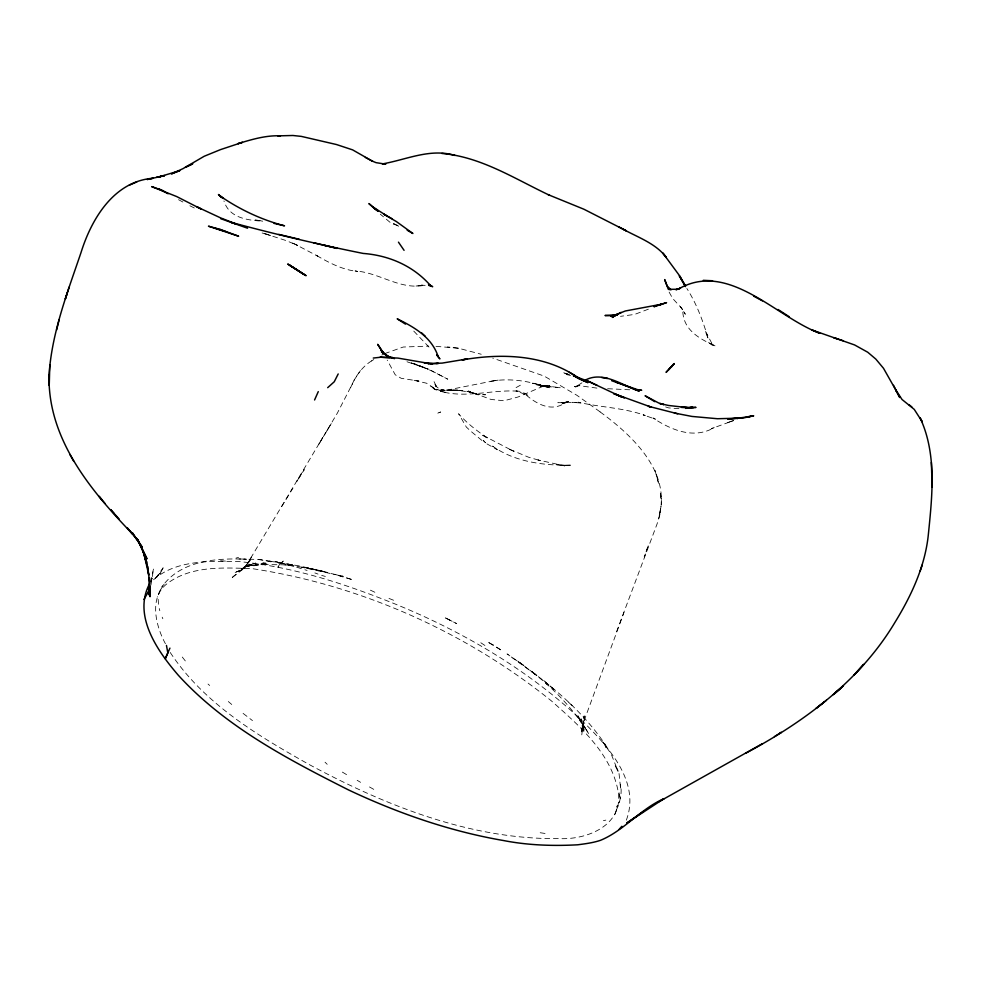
<?xml version="1.0" encoding="UTF-8"?>
<svg xmlns="http://www.w3.org/2000/svg" width="981" height="981" viewBox="0 0 981 981"><rect width="100%" height="100%" fill="white"/><g stroke="black" fill="none" stroke-linecap="round" stroke-linejoin="round"><path stroke-width="0.74" stroke-dasharray="4.91 3.68" d="M170.228 652.475C203.778 703.536 257.954 735.848 310.119 765.045C386.563 806.039 471.199 839.699 559.182 838.608C587.68 840.03 624.517 824.665 617.944 790.416C610.489 752.439 579.035 725.499 551.457 700.937C465.717 632.009 361.327 585.314 252.497 568.686C223.999 567.68 191.332 565.448 167.371 583.474C148.45 597.478 155.918 626.283 165.409 643.695M158.174 599.379L158.652 606.197M614.952 814.414L616.608 809.3L615.823 811.226C619.82 802.924 622.42 793.408 620.507 784.199L620.679 789.362L619.06 773.678L614.817 765.033L617.527 769.079L618.055 771.299L611.138 753.899L602.923 742.09L606.822 746.946C586.699 716.142 558.655 691.36 529.188 669.765L532.303 672.046M150.939 585.056L153.6 568.588L150.093 583.315M581.856 728.957L583.45 722.47L624.014 612.402M584.124 719.76L581.377 731.9L584.21 715.872L581.77 734.867L583.021 723.12L582.469 727.853L582.984 723.205L582.996 727.779L582.628 725.266L584.161 732.096L580.997 718.766L584.639 731.421L577.601 714.891L580.458 720.692M243.975 568.244L244.539 566.577L243.68 568.122M150.731 582.125L152.214 578.116L150.902 580.458M616.559 631.739L657.025 524.087L659.747 515.184L661.01 506.159L658.692 518.753L660.605 510.66L658.925 516.337C671.727 471.702 631.592 434.73 599.048 411.162L600.568 412.204L576.889 395.282L544.234 376.115L492.732 358.114M158.321 594.744L159.67 591.617L157.536 596.448M371.738 360.824C361.756 366.869 355.134 377.047 350.609 387.556L352.437 383.743L337.341 413.148L318.482 444.81L331.271 423.62M159.682 591.077L164.293 584.051L161.865 586.932C180.578 560.323 216.617 557.907 246.427 559.244L238.996 558.949M626.332 820.177C641.071 781.023 606.798 744.971 581.034 719.662C527.57 669.68 463.155 631.764 395.576 604.186C345.018 583.83 292.338 566.429 237.807 561.463C208.475 561.23 173.833 559.71 151.368 581.807M251.455 557.147L246.574 565.056L322.823 437.428L322.124 438.556M618.864 802.899L619.698 801.465M327.029 430.708L328.304 428.562M279.744 564.1L277.905 567.165L283.288 561.046L279.744 564.1L277.096 561.549L270.376 561.757L258.702 559.526M281.743 506.552L292.963 488.109M616.35 807.13L617.331 805.609M353.994 380.285L360.456 370.56M241.767 570.108L250.805 559.795L241.767 570.108L230.903 578.557L245.728 566.098L240.026 570.942L249.787 564.198L242.748 568.71L250.719 564.688L241.412 568.722L250.719 564.688M581.966 382.798L575.124 387.299L579.293 385.3L574.388 386.698L580.507 385.325L576.963 385.374L597.098 388.133M371.541 360.947L373.798 359.536M516.08 387.618L521.389 384.638M381.83 355.012L383.51 354.129M384.662 353.626L403.216 347.029L428.685 346.109M648.355 309.187L634.658 314.411L620.519 316.336M247.077 566.258L255.722 563.069L244.22 566.724L258.592 564.161L244.011 566.54L259.818 565.24L268.12 563.585L262.577 564.725M732.133 421.057L726.946 422.836L733.653 420.555L711.409 428.66L714.278 427.569C693.604 439.647 671.078 429.862 652.954 417.992L655.504 419.218L643.119 414.828L645.24 415.49C623.597 407.63 600.323 407.385 578.079 402.21L582.407 403.154L572.328 402.333L576.092 402.406L557.87 402.7L567.619 402.517L562.125 403.547L568.563 401.474L562.836 403.669L566.552 401.707C551.812 413.663 535.086 403.363 523.511 392.658L527.974 395.355L515.932 390.916L520.752 391.431C494.216 388.66 466.907 398.85 440.812 391.345L447.017 393.111M236.016 558.091L238.567 557.404M603.425 820.692L605.841 820.116M493.75 380.824L449.016 389.702L442.762 390.131L444.332 390.328L439.733 389.187L436.484 386.661L434.301 382.995L436.202 386.796L433.872 381.253L437.894 389.727L444.626 392.449M498.201 380.138L490.328 381.351C507.888 378.09 526.257 380.505 543.143 385.925L537.208 384.049M425.165 285.385L421.401 285.164L424.503 285.275C399.941 290.241 379.034 272.338 355.085 270.952L357.611 271.406C342.075 269.898 328.083 262.258 314.852 254.484L317.844 256.2L294.337 243.828L291.443 242.663L297.66 245.422L286.207 240.615L263.595 233.294L273.159 236.433M416.018 286.047L420.788 285.397M263.349 564.566L282.859 564.798L293.871 566.025L285.091 564.823L308.745 568.158L301.743 567.214L343.142 576.313L303.325 567.116L321.069 570.795M629.716 389.788L606.92 388.672M478.041 394.497L472.535 392.841L478.041 394.497L485.546 394.742L478.041 394.497L466.846 391.272L472.719 392.805L458.017 390.144L462.48 390.745L450.733 390.413L457.514 389.886L440.8 391.1L434.644 389.482L430.328 385.668L436.03 389.678L426.502 383.203L413.761 380.26L418.985 381.082L401.217 378.31L395.22 374.767L387.237 360.137M678.95 408.672L668.699 407.912L662.715 405.999M240.345 558.998L260.026 559.489L281.976 563.106M436.005 346.342L458.532 348.23L481.23 354.251M456.729 390.303L451.444 390.058L462.48 390.745M220.578 560.752L225.52 561.107M458.532 348.23L447.397 346.882M260.014 220.7L254.729 219.744L262.945 221.228C247.653 220.185 229.309 218.297 223.938 200.933M269.088 561.083L299.487 565.939L326.967 572.291L309.506 568.44L312.743 569.164M540.188 832.734L545.264 833.494M262.933 562.616L265.14 563.069M544.97 386.171L532.401 383.203L550.93 388.12L538.79 384.944L550.133 386.845L536.558 384.748L560.605 387.777L542.603 386.024L547.165 385.938L540.249 386.195L549.765 385.447L542.248 386.073L545.375 385.275L518.029 397.011L504.038 400.763L490.99 399.439L468.317 391.027L478.213 394.853L472.155 392.682L473.357 393.099M570.574 375.441L566.577 374.57L570.415 375.416M318.016 570.108L326.967 572.291M539.415 384.797L540.421 385.055M397.894 225.753L390.978 223.104L380.285 214.165M569.52 374.791L564.345 373.369L568.453 374.595M321.694 575.406L325.336 576.448M406.992 361.756L428.538 369.187L447.753 379.193L431.542 370.806L414.276 363.693L428.341 369.224L411.198 362.921M262.123 232.975L268.806 234.999M296.691 567.214L307.09 570.439M411.37 363.007L425.472 368.022L416.005 364.466M568.391 374.374L562.836 372.437L568.563 374.46M314.864 572.929L318.016 574.081M389.003 598.435L394.092 600.458M397.035 225.164L393.626 223.705L398.593 226.231M370.413 590.17L376.704 593.137M189.885 205.765L196.568 209.125M178.554 199.695L184.808 203.067M369.481 786.958L375.134 790.134M357.158 780.3L360.579 782.335M342.344 772.096L347.384 775.113M480.825 642.763L486.122 646.258M536.141 674.953L507.054 653.935L525.154 666.455L516.374 660.176M517.76 661.108L537.576 676.252L531.42 671.078L547.938 684.934L544.467 682.089C561.819 697.148 577.11 714.671 589.091 734.303L579.796 719.355M243.08 713.383L252.473 720.594M228.328 701.55L231.737 704.481M543.695 680.446L555.185 690.636L549.924 685.805L550.93 686.688M208.033 684.051L209.64 685.474M568.502 702.2L573.738 707.019M413.761 331.1L431.432 349.653M325.03 762.2L327.2 764.309M182.282 657.062L185.863 661.623M579.661 719.355L585.228 728.049L577.38 715.713L583.658 725.56M669.128 292.105L672.61 298.383L683.242 310.021L680.52 306.771L685.339 314.239L682.751 310.131C682.874 330.425 700.091 339.009 715.995 346.403L708.074 342.038L713.187 345.913L705.045 330.438L708.429 339.438C703.193 321.633 696.915 304.147 686.859 288.5M162.196 617.208L162.846 618.729M159.265 608.551L159.817 610.709M604.713 743.757L605.657 747.596M648.22 545.841L644.235 556.95L648.22 545.841M163.079 567.925L160.553 572.83L155.256 578.361L160.553 572.83L156.371 577.257L163.079 567.925M437.796 413.16L440.665 411.995L437.796 413.16M298.947 477.919L296.618 481.646L304.269 469.654L298.947 477.919M239.671 570.537L234.079 572.953L239.671 570.537M265.704 563.192L250.829 565.829L265.704 563.192M451.432 389.898L440.8 391.1L451.432 389.898M570.341 465.178C543.854 465.644 514.682 461.928 492.56 446.122L497.342 449.764L485.963 443.326L483.388 440.518L485.497 442.787L482.726 441.119L470.61 431.051L466.355 427.066L458.581 413.737C467.25 423.559 477.784 431.603 488.697 438.801L481.168 434.424L513.786 451.358L508.133 448.673L528.587 457.22L541.169 460.874L537.931 459.966L564.725 465.877L556.84 464.418L568.759 465.668L562.223 465.448L570.341 465.178M444.834 390.279L434.644 389.482L444.834 390.279M292.657 564.774L285.704 563.83L292.608 564.798M292.755 565.681L278.31 562.579L292.755 565.681M351.382 579.379L336.581 574.903L351.382 579.379M449.666 620.029L443.939 617.172L456.692 623.609L449.666 620.029M492.977 644.86L487.263 641.697L502.174 650.759L492.977 644.86M657.564 479.206L655.087 470.61L658.827 484.393L657.564 479.206M620.115 797.467L618.839 791.9L620.286 798.706L620.115 797.467M661.292 498.924L660.201 491.91L661.599 504.933L661.292 498.924"/><path stroke-width="1.47" d="M280.456 135.832C265.925 135.206 251.774 139.474 238.015 143.643L242.442 142.343L220.467 149.627L204.207 156.261L182.993 168.646L171.442 173.907L179.781 170.706L158.37 177.058L164.44 175.611L147.199 179.511L153.269 178.235C114.225 181.068 91.662 218.469 81.104 252.289C67.603 292.203 51.821 332.387 49.062 374.828C47.444 438.752 90.657 490.439 132.398 533.848L127.371 528.011L136.972 539.538M895.751 389.874L899.712 397.44L895.751 389.874L902.03 399.5L914.231 409.359L922.263 421.842L920.104 417.894C936.88 453.7 932.281 495.295 928.467 533.37C925.439 565.657 911.484 595.541 894.672 622.825C859.92 680.826 804.138 721.893 745.486 753.359M931.95 487.067L931.717 472.817M149.566 589.63L149.235 595.087L149.357 577.588L149.639 581.745M149.688 583.499C132.472 615.516 157.561 651.225 178.358 675.296C225.005 726.431 287.58 759.147 348.586 789.963C397.82 813.175 449.752 831.287 503.486 840.533C527.864 845.279 552.867 846.162 577.625 844.8C585.301 843.795 593.125 842.814 600.482 840.325C624.002 830.674 640.446 808.92 664.051 798.62L626.798 823.022L643.683 811.312M49.062 374.828L49.246 385.263L49.81 364.748M149.725 586.908L148.094 593.505L149.737 589.323L143.974 599.465M56.591 329.996L59.167 319.622M67.248 293.025L65.335 299.021L69.16 287.102M920.203 570.93L922.189 565.081M169.934 648.122L165.249 658.791L167.825 652.856L166.463 645.437M314.57 399.978L318.273 391.627M338.2 373.945L334.263 381.756L327.679 387.679M148.339 589.189L149.333 587.827M621.868 826.284L619.207 829.227M672.733 365.288L674.119 363.632L666.062 372.375L672.733 365.288L668.686 369.776M833.31 694.683L843.464 685.707L834.095 693.996L839.957 688.883M824.494 701.771L816.118 708.368L826.382 700.311M779.981 733.163L781.33 732.304L774.45 736.621M659.011 801.673L762.078 743.868M620.262 312.865L621.034 312.436L614.29 316.176M585.51 380.027C602.592 370.99 621.439 384.65 637.405 390.426L633.493 388.734L639.256 391.149L629.728 387.323M136.813 181.926L129.259 185.201M654.364 306.722L656.657 305.814M657.834 305.434L666.553 302.626L658.067 305.361M653.935 306.477L662.531 303.914M653.873 306.513L662.114 304.11L625.314 310.989L611.347 316.483L617.956 314.19L610.746 316.017L617.147 314.999L604.97 315.514L614.18 315.686M741.795 418.286L753.555 415.858L736.89 418.446L742.041 417.685L727.755 419.071L740.532 418.127L717.491 418.728L691.948 416.435L674.352 413.026M158.91 176.838L156.752 177.328L164.44 175.611M747.89 416.827L746.958 416.999L753.555 415.858M893.519 385.3L896.34 390.953L883.501 368.292L875.8 359.071L867.731 352.228L854.61 344.956L811.827 329.923L819.748 333.246C775.91 317.059 728.527 260.37 678.717 288.88L680.458 288.169L675.897 289.702L677.503 289.285L668.233 289.297L671.041 289.824L667.154 285.998L664.664 279.573L667.975 288.389M373.283 358.053L380.665 357.243M687.178 408.096L696.044 407.409L681.366 407.348L687.399 407.618L668.576 405.472L659.894 403.559L663.671 404.589M390.009 357.648L380.15 357.207L397.992 358.102L428.795 363.399L424.405 363.044L432.646 363.669L427.863 363.546L442.075 363.117L467.447 358.899L462.259 359.929C499.832 353.344 542.554 354.19 575.369 375.919M689.471 407.789L693.567 407.569M277.746 135.881L292.902 135.488L301.351 136.396L336.483 144.538L352.62 149.872L372.755 161.362L365.324 157.414M431.076 363.804L438.433 363.424L436.018 363.546M703.267 280.321L712.562 280.75M613.628 315.674L610.623 315.661L613.37 315.857M635.688 389.862L641.684 390.279L638.14 389.923M386.44 357.059L392.645 357.464M441.855 153.453C481.23 156.825 514.853 178.934 549.716 195.342M601.635 377.513L607.349 378.458L606.405 378.298M455 155.452C430.23 147.959 406.367 159.744 382.357 163.913L385.754 164.17L376.079 162.662L372.277 161.105M274.03 223.374L284.527 225.814C261.424 219.769 239.413 209.394 219.805 195.771L223.3 198.469L218.432 194.508L221.731 197.475M428.955 285.483L432.695 286.697L428.501 284.355L430.733 285.839C413.492 265.961 389.224 255.416 363.154 253.429C318.862 244.527 274.766 234.14 231.185 222.368L236.139 224.073M677.687 413.774L648.306 406.257L651.126 407.09L613.91 393.651L621.206 396.729L588.122 381.192L573.456 375.931M299.315 239.278L278.812 234.398M324.907 245.434L323.043 245.005L337.206 248.414L313.699 242.773M638.459 389.96L622.469 384.491M214.618 228.033L225.274 231.344M663.671 404.552L658.656 402.983L645.093 395.784L654.854 401.683M843.304 340.775L833.85 337.758L836.401 338.568M616.399 382.357L621.059 383.976M235.98 223.95L220.517 217.856L197.022 206.905L200.933 208.916L176.629 196.531L151.675 186.611L159.793 189.468L168.156 193.76M611.69 380.726L618.717 383.166M247.555 228.217L225.704 220.48M220.615 218.628L224.428 220.014M394.46 358.678L388.329 356.459L389.604 357.047L381.413 351.811L387.863 356.581L381.02 350.143L382.688 351.848L377.673 344.306L383.632 353.626M620.102 383.681L628.355 386.796M163.717 190.964L158.321 188.757M613.91 393.651L624.431 397.832L618.643 395.527M548.072 194.618L583.903 209.223L626.185 230.768L618.68 226.844M578.054 378.175L587.938 382.651L576.779 377.44L582.922 380.346L573.517 375.416L584.271 381.094L569.323 372.302M597.159 385.386L588.122 381.192M622.371 228.794C637.429 237.267 655.578 243.141 666.344 257.451L662.849 253.061L680.078 276.434L685.535 286.611M407.176 230.216L412.903 233.503L396.373 221.559L383.939 214.25L391.922 218.677M753.666 296.152L762.421 300.848M386.563 215.697L372.412 206.635L378.212 211.381L368.893 203.558L375.662 209.603M778.043 309.493L789.08 316.642M438.151 356.618C431.934 337.354 414.264 327.102 397.195 318.837L405.472 324.122M911.876 406.98L908.946 404.638M425.313 336.348L421.438 332.694M119.179 519.072L110.767 509.752L114.213 513.578M404.074 250.339L398.458 242.148M105.041 503.486L98.995 496.227L102.061 499.918M436.643 354.938L439.88 358.911L437.342 355.514M138.762 542.15L142.208 547.153L132.472 532.953L140.062 544.443L146.978 558.802L136.862 538.459M684.836 285.496L679.318 275.894L685.449 285.79M69.835 454.411L73.783 461.377M137.475 539.636L141.215 546.711L137.708 539.489M137.72 539.648L144.379 554.51L142.576 550.292L146.745 562.395L144.109 554.461L147.076 565.019L143.717 552.757L148.805 575.124L147.457 566L149.468 581.255L150.044 596.706L149.921 585.902M931.374 462.407L931.705 473.112M674.119 363.632L671.347 366.931L674.119 363.632M863.636 664.48L853.899 675.149L863.636 664.48M614.523 315.894L612.377 317.439L616.08 314.778L614.523 315.894M188.119 165.997L185.311 167.346L192.742 163.815L188.119 165.997M692.39 407.189L685.658 408.354L692.39 407.189M220.357 229.468L208.463 226.194L238.628 236.225L220.357 229.468M304.012 274.484L289.456 265.042L306.121 275.698L287.715 264.012L304.012 274.484"/></g></svg>
